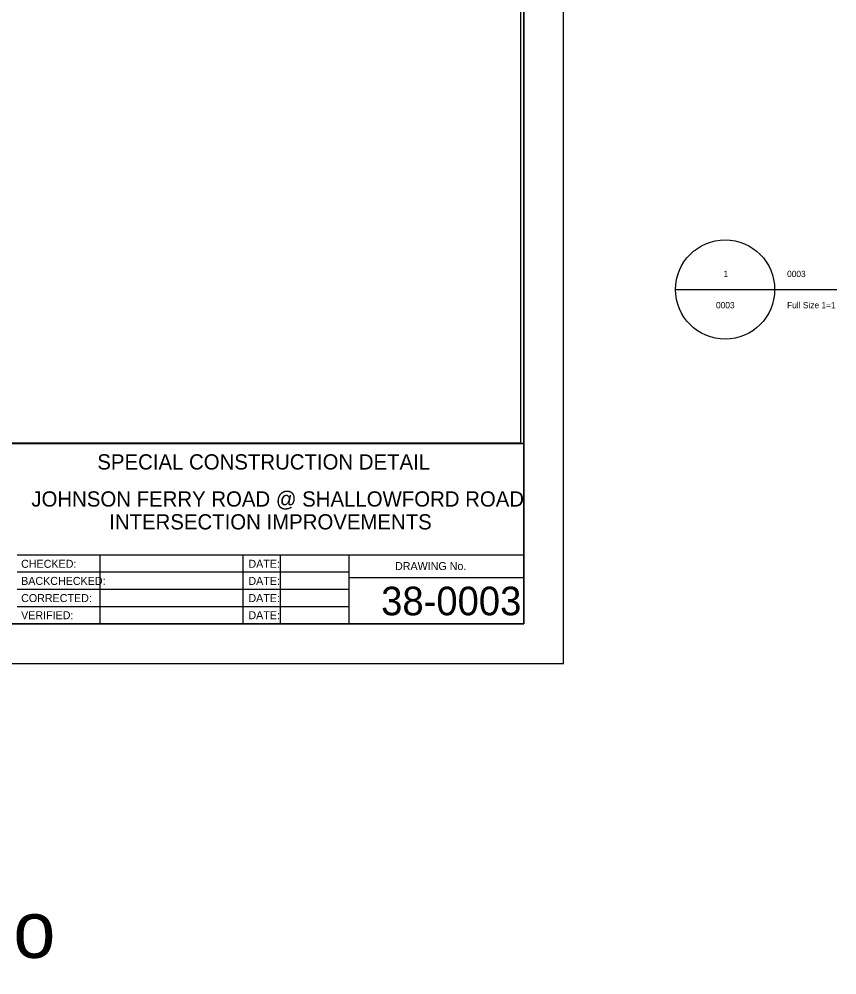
# Model space of a CAD drawing. Extents: x -0.01 to 1.56, y -0.24 to 1.04.
# Drawn here: x 1.131 to 1.56, y -0.163 to 0.338 of the extents above; entities that cross this region are included whole.
import ezdxf

# ---------------------------------------------------------------- set-up
doc = ezdxf.new("R2010")
doc.units = 0
for name, color, linetype in [('Default', 7, 'Continuous'), ('SHT_B_04-General-Notes', 7, 'Continuous'), ('SHT_B_Clip-Border-Cell', 7, 'Continuous'), ('SHT_B_Plot-Border-Inner-Line', 7, 'Continuous'), ('SHT_B_Plot-Border-Outer-Line', 7, 'Continuous'), ('SHT_B_Sheet-Outline-Line', 7, 'Continuous'), ('SHT_B_Sheet-Outline-Text', 7, 'Continuous')]:
    doc.layers.add(name, color=color, linetype=linetype)

msp = doc.modelspace()

# ---------------------------------------------------------------- linework, layer by layer
at = {"layer": 'Default'}
for p, q in [((1.4756, 0.19632), (1.52769, 0.19632)), ((1.50187, 0.19632), (1.56036, 0.19632))]:
    msp.add_line(p, q, dxfattribs=at)
msp.add_circle((1.50164, 0.19632), 0.02604, dxfattribs=at)
at = {"layer": 'SHT_B_04-General-Notes'}
msp.add_lwpolyline([(0.10412, 0.11558), (1.39588, 0.11558), (1.39588, 0.87504), (0.10412, 0.87504)], close=True, dxfattribs=at)
at = {"layer": 'SHT_B_Clip-Border-Cell'}
msp.add_lwpolyline([(0.10412, 0.87496), (1.39422, 0.87496), (1.39422, 0.11566), (0.10412, 0.11566)], close=True, dxfattribs=at)
at = {"layer": 'SHT_B_Plot-Border-Inner-Line'}
msp.add_lwpolyline([(0.0208, 0.89586), (1.3959, 0.89586), (1.3959, 0.02076), (0.0208, 0.02076)], close=True, dxfattribs=at)
at = {"layer": 'SHT_B_Plot-Border-Outer-Line'}
for points in [[(0, -0.00004), (1.4167, -0.00004), (1.4167, 0.91666), (0, 0.91666)], [(0.0208, 0.02076), (1.3959, 0.02076), (1.3959, 0.89586), (0.0208, 0.89586)]]:
    msp.add_lwpolyline(points, close=True, dxfattribs=at)
at = {"layer": 'SHT_B_Sheet-Outline-Line'}
for p, q in [((0.10414, 0.11557), (1.3959, 0.11557)), ((1.12976, 0.05712), (1.3959, 0.05712)), ((1.17337, 0.02076), (1.17337, 0.05712)), ((1.24854, 0.02076), (1.24854, 0.05712)), ((1.26808, 0.02076), (1.26808, 0.05712)), ((1.30423, 0.02076), (1.30423, 0.05712)), ((1.12976, 0.04803), (1.30423, 0.04803)), ((1.30423, 0.04518), (1.3959, 0.04518)), ((1.12976, 0.03894), (1.30423, 0.03894)), ((1.12976, 0.02985), (1.30423, 0.02985))]:
    msp.add_line(p, q, dxfattribs=at)
msp.add_lwpolyline([(0.10414, 0.87503), (1.3959, 0.87503), (1.3959, 0.11557), (0.10414, 0.11557)], close=True, dxfattribs=at)

# ---------------------------------------------------------------- texts
at = {"layer": 'Default'}
for s, height, p in [('1', 0.00328, (1.50079, 0.20289)), ('0003', 0.003281, (1.5342, 0.20289)), ('0003', 0.003281, (1.49688, 0.18648)), ('Full Size 1=1', 0.0032808, (1.5342, 0.18648))]:
    msp.add_text(s, height=height, dxfattribs=at).set_placement(p)
at = {"layer": 'SHT_B_Sheet-Outline-Line'}
msp.add_text('Consultant Logo', height=0.0296875, rotation=0, dxfattribs=at).set_placement((0.86077, -0.15454))
at = {"layer": 'SHT_B_Sheet-Outline-Text'}
for s, height, p in [('SPECIAL CONSTRUCTION DETAIL', 0.0080009, (1.17193, 0.10183)), ('JOHNSON FERRY ROAD @ SHALLOWFORD ROAD', 0.0080009, (1.13729, 0.08237)), ('INTERSECTION IMPROVEMENTS', 0.0080009, (1.17816, 0.07036)), ('CHECKED:', 0.0042, (1.13191, 0.05023)), ('DATE:', 0.0042, (1.25128, 0.05023)), ('BACKCHECKED:', 0.0042005, (1.13191, 0.04124)), ('DATE:', 0.0042, (1.25128, 0.04124)), ('38-0003', 0.015002, (1.321, 0.0253)), ('CORRECTED:', 0.0042, (1.13191, 0.03224)), ('DATE:', 0.0042, (1.25128, 0.03224)), ('VERIFIED:', 0.0042, (1.13191, 0.02325)), ('DATE:', 0.0042, (1.25128, 0.02325))]:
    msp.add_text(s, height=height, dxfattribs=at).set_placement(p)
msp.add_text('DRAWING No.', height=0.0042005, rotation=0, dxfattribs=at).set_placement((1.32829, 0.04905))

doc.saveas('drawing.dxf')
